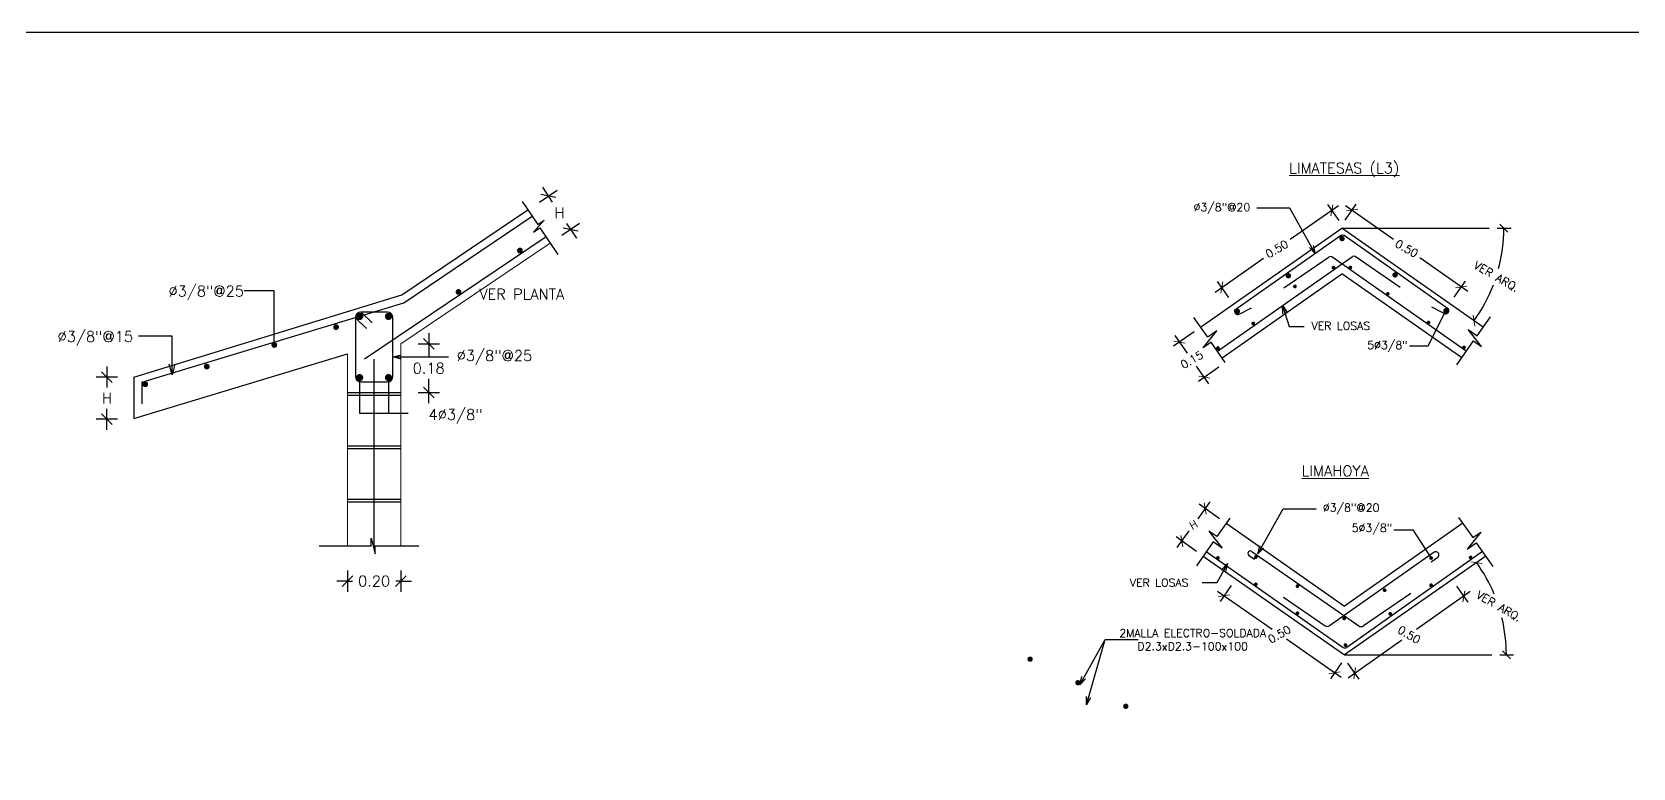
# Model space of a CAD drawing. Header units: metres. Extents: x -44 to 358, y -286 to 66.
# Drawn here: x 22.7 to 28.7, y -5.02 to -2.26 of the extents above; entities that cross this region are included whole.
import ezdxf

# ---------------------------------------------------------------- set-up
doc = ezdxf.new("R2010")
doc.units = ezdxf.units.M
doc.header["$LTSCALE"] = 0.3
doc.header["$PDMODE"] = 3
for name, pattern in [('CONTINU', [0]), ('CONTINUA', [0]), ('HIDDEN', [9.525, 6.35, -3.175])]:
    doc.linetypes.add(name, pattern=pattern)
for name, color, linetype in [('ACERO', 5, 'Continuous'), ('BP', 3, 'Continuous'), ('DIMTEXTO', 4, 'Continuous'), ('HATCH', 8, 'Continuous'), ('MALLA', 2, 'Continuous'), ('SECCION', 1, 'Continuous'), ('VIGA-LOSA', 1, 'Continuous')]:
    doc.layers.add(name, color=color, linetype=linetype)
doc.layers.add('DETALLES', color=7, linetype='Continuous', lineweight=20)
doc.layers.add('VIGAS', color=1, linetype='HIDDEN', lineweight=15)
doc.styles.add('SMPLEX', font='simplex.shx')
doc.dimstyles.new('D-15', dxfattribs={"dimscale": 0.15, "dimtxt": 0.2, "dimasz": 0.2, "dimexe": 0.18, "dimexo": 0.2, "dimgap": 0.1, "dimtad": 0, "dimtih": 1, "dimtoh": 1, "dimzin": 0, "dimdsep": 46, "dimtxsty": 'SMPLEX', "dimblk": 'OBLIQUE', "dimcen": 0.09, "dimdle": 0.2, "dimclrd": 4, "dimclre": 4, "dimclrt": 4, "dimadec": 0, "dimazin": 0, "dimtfac": 1, "dimtofl": 0, "dimtmove": 0, "dimatfit": 3, "dimldrblk": 'OPEN30', "dimfxl": 1, "dimtolj": 1, "dimtzin": 0, "dimarcsym": 0})
doc.dimstyles.new('DIM-20', dxfattribs={"dimscale": 0.2, "dimtxt": 0.2, "dimasz": 0.2, "dimexe": 0.2, "dimexo": 0.2, "dimgap": 0.1, "dimtad": 0, "dimtih": 1, "dimtoh": 1, "dimzin": 0, "dimdsep": 46, "dimtxsty": 'SMPLEX', "dimblk1": 'OBLIQUE', "dimblk2": 'OBLIQUE', "dimsah": 1, "dimcen": 0.2, "dimdle": 0.2, "dimclrd": 4, "dimclre": 4, "dimclrt": 4, "dimadec": 0, "dimazin": 0, "dimtfac": 1, "dimtmove": 1, "dimatfit": 3, "dimldrblk": 'OPEN30', "dimfxl": 0.2, "dimfxlon": 1, "dimtolj": 1, "dimtzin": 0, "dimarcsym": 0})

# ---------------------------------------------------------------- blocks, each defined once
blk = doc.blocks.new('_OBLIQUE')
at = {"color": 0, "linetype": 'ByBlock'}
blk.add_line((-0.5, -0.5), (0.5, 0.5), dxfattribs=at)
blk = doc.blocks.new('*D411')
at = {"layer": 'DEFPOINTS', "color": 0, "transparency": 16777216}
for p in [(23.8855, -4.1883), (24.0855, -4.1883), (24.0855, -4.32)]:
    blk.add_point(p, dxfattribs=at)
at = {"layer": 'DIMTEXTO', "color": 4, "lineweight": -2, "transparency": 16777216}
for p, q in [((23.8855, -4.32), (23.8455, -4.32)), ((23.8855, -4.28), (23.8855, -4.36)), ((23.8855, -4.32), (23.9045, -4.32)), ((24.0855, -4.32), (24.0664, -4.32)), ((24.0855, -4.28), (24.0855, -4.36)), ((24.0855, -4.32), (24.1255, -4.32))]:
    blk.add_line(p, q, dxfattribs=at)
at = {"layer": 'DIMTEXTO', "color": 4, "lineweight": -2, "transparency": 16777216, "xscale": 0.04000000000000001, "yscale": 0.04000000000000001, "zscale": 0.04000000000000001}
blk.add_blockref('_OBLIQUE', (23.8855, -4.32), dxfattribs=at)
at = {"layer": 'DIMTEXTO', "color": 4, "lineweight": -2, "transparency": 16777216, "xscale": 0.04000000000000001, "yscale": 0.04000000000000001, "zscale": 0.04000000000000001, "rotation": 180}
blk.add_blockref('_OBLIQUE', (24.0855, -4.32), dxfattribs=at)
at = {"layer": 'DIMTEXTO', "color": 4, "transparency": 16777216, "insert": (23.9855, -4.32), "char_height": 0.04, "attachment_point": 5, "style": 'SMPLEX'}
blk.add_mtext('\\A1;0.20', dxfattribs=at)
blk = doc.blocks.new('_Open30')
at = {"color": 0, "lineweight": -2}
for p, q in [((-1, 0.27), (0, 0)), ((0, 0), (-1, -0.27)), ((0, 0), (-1, 0))]:
    blk.add_line(p, q, dxfattribs=at)
blk = doc.blocks.new('*D412')
at = {"layer": 'DEFPOINTS', "color": 0, "transparency": 16777216}
for p in [(24.0855, -3.4305), (24.1901, -3.4305), (23.9855, -3.6132)]:
    blk.add_point(p, dxfattribs=at)
at = {"layer": 'DIMTEXTO', "color": 4, "lineweight": -2, "transparency": 16777216}
for p, q in [((24.1901, -3.3905), (24.1901, -3.4819)), ((24.1501, -3.4305), (24.2301, -3.4305)), ((24.1901, -3.6532), (24.1901, -3.5619)), ((24.1501, -3.6132), (24.2301, -3.6132))]:
    blk.add_line(p, q, dxfattribs=at)
at = {"layer": 'DIMTEXTO', "color": 4, "lineweight": -2, "transparency": 16777216, "xscale": 0.04000000000000001, "yscale": 0.04000000000000001, "zscale": 0.04000000000000001}
for p, rotation in [((24.1901, -3.4305), 90), ((24.1901, -3.6132), 270)]:
    blk.add_blockref('_OBLIQUE', p, dxfattribs=dict(at, rotation=rotation))
at = {"layer": 'DIMTEXTO', "color": 4, "transparency": 16777216, "insert": (24.1901, -3.5219), "char_height": 0.04, "attachment_point": 5, "style": 'SMPLEX'}
blk.add_mtext('\\A1;0.18', dxfattribs=at)
blk = doc.blocks.new('*D555')
at = {"layer": 'DEFPOINTS', "color": 0, "transparency": 16777216}
for p in [(24.5106, -2.9628), (24.7226, -3.0008), (24.5945, -3.0872)]:
    blk.add_point(p, dxfattribs=at)
at = {"layer": 'DIMTEXTO', "color": 4, "lineweight": -2, "transparency": 16777216}
for p, q in [((24.6055, -2.8988), (24.6718, -2.8541)), ((24.6163, -2.8433), (24.6536, -2.8986)), ((24.6894, -3.0231), (24.7557, -2.9784)), ((24.7449, -3.0339), (24.7076, -2.9786))]:
    blk.add_line(p, q, dxfattribs=at)
at = {"layer": 'DIMTEXTO', "color": 4, "lineweight": -2, "transparency": 16777216, "xscale": 0.04000000000000001, "yscale": 0.04000000000000001, "zscale": 0.04000000000000001}
for p, rotation in [((24.6387, -2.8764), 123.9999999999959), ((24.7226, -3.0008), 303.9999999999959)]:
    blk.add_blockref('_OBLIQUE', p, dxfattribs=dict(at, rotation=rotation))
at = {"layer": 'DIMTEXTO', "color": 4, "transparency": 16777216, "insert": (24.6806, -2.9386), "char_height": 0.04, "attachment_point": 5, "style": 'SMPLEX'}
blk.add_mtext('\\A1;H', dxfattribs=at)
blk = doc.blocks.new('*D413')
at = {"layer": 'DEFPOINTS', "color": 0, "transparency": 16777216}
for p in [(27.6078, -2.9909), (28.0608, -3.2172), (28.0168, -3.2795)]:
    blk.add_point(p, dxfattribs=at)
at = {"layer": 'DETALLES', "color": 4, "lineweight": -2, "transparency": 16777216}
for p, q in [((27.6251, -2.9664), (27.6674, -2.9065)), ((27.6273, -2.9113), (27.8065, -3.0378)), ((28.0853, -3.2345), (27.9061, -3.1081)), ((28.0341, -3.255), (28.0763, -3.1952))]:
    blk.add_line(p, q, dxfattribs=at)
at = {"layer": 'DETALLES', "color": 4, "lineweight": -2, "transparency": 16777216, "xscale": 0.03, "yscale": 0.03, "zscale": 0.03}
for p, rotation in [((27.6518, -2.9286), 144.7880948149392), ((28.0608, -3.2172), 324.7880948149392)]:
    blk.add_blockref('_OBLIQUE', p, dxfattribs=dict(at, rotation=rotation))
at = {"layer": 'DETALLES', "color": 4, "transparency": 16777216, "insert": (27.8563, -3.0729), "char_height": 0.03, "attachment_point": 5, "rotation": 330, "style": 'SMPLEX'}
blk.add_mtext('\\A1;0.50', dxfattribs=at)
blk = doc.blocks.new('*D414')
at = {"layer": 'DEFPOINTS', "color": 0, "transparency": 16777216}
for p in [(27.0838, -3.3678), (27.0044, -3.424), (27.1764, -3.5001)]:
    blk.add_point(p, dxfattribs=at)
at = {"layer": 'DETALLES', "color": 4, "lineweight": -2, "transparency": 16777216}
for p, q in [((27.0593, -3.3852), (26.9823, -3.4396)), ((26.987, -3.3996), (27.0336, -3.4653)), ((27.115, -3.5803), (27.0684, -3.5145)), ((27.1519, -3.5174), (27.0756, -3.5714))]:
    blk.add_line(p, q, dxfattribs=at)
at = {"layer": 'DETALLES', "color": 4, "lineweight": -2, "transparency": 16777216, "xscale": 0.03, "yscale": 0.03, "zscale": 0.03}
for p, rotation in [((27.0044, -3.424), 125.291111689066), ((27.0976, -3.5558), 305.291111689066)]:
    blk.add_blockref('_OBLIQUE', p, dxfattribs=dict(at, rotation=rotation))
at = {"layer": 'DETALLES', "color": 4, "transparency": 16777216, "insert": (27.051, -3.4899), "char_height": 0.03, "attachment_point": 5, "rotation": 29.83125, "style": 'SMPLEX'}
blk.add_mtext('\\A1;0.15', dxfattribs=at)
blk = doc.blocks.new('*D415')
at = {"layer": 'DEFPOINTS', "color": 0, "transparency": 16777216}
for p in [(27.62, -2.9924), (27.1629, -3.2194), (27.2066, -3.2818)]:
    blk.add_point(p, dxfattribs=at)
at = {"layer": 'DETALLES', "color": 4, "lineweight": -2, "transparency": 16777216}
for p, q in [((27.6008, -2.9127), (27.4195, -3.0397)), ((27.6028, -2.9678), (27.5607, -2.9078)), ((27.1383, -3.2366), (27.3196, -3.1096)), ((27.1894, -3.2573), (27.1474, -3.1973))]:
    blk.add_line(p, q, dxfattribs=at)
at = {"layer": 'DETALLES', "color": 4, "lineweight": -2, "transparency": 16777216, "xscale": 0.03, "yscale": 0.03, "zscale": 0.03}
for p, rotation in [((27.5762, -2.93), 35.00000000010139), ((27.1629, -3.2194), 215.0000000001014)]:
    blk.add_blockref('_OBLIQUE', p, dxfattribs=dict(at, rotation=rotation))
at = {"layer": 'DETALLES', "color": 4, "transparency": 16777216, "insert": (27.3696, -3.0747), "char_height": 0.03, "attachment_point": 5, "rotation": 30, "style": 'SMPLEX'}
blk.add_mtext('\\A1;0.50', dxfattribs=at)
blk = doc.blocks.new('*D556')
at = {"layer": 'DEFPOINTS', "color": 0, "transparency": 16777216}
for p in [(27.6134, -2.9865), (27.6134, -2.997), (28.1661, -2.997), (28.1699, -3.2366), (28.13, -3.3588)]:
    blk.add_point(p, dxfattribs=at)
at = {"layer": 'DETALLES', "color": 4, "lineweight": -2, "transparency": 16777216}
blk.add_line((28.1961, -2.997), (28.2475, -2.997), dxfattribs=at)
for start, end in [(345.24145, 0), (324.22694, 339.02176)]:
    blk.add_arc((27.6279, -2.997), 0.5926, start, end, dxfattribs=at)
at = {"layer": 'DETALLES', "color": 4, "lineweight": -2, "transparency": 16777216, "xscale": 0.03, "yscale": 0.03, "zscale": 0.03}
for p, rotation in [((28.2205, -2.997), 90.0000000000295), ((28.1087, -3.3434), 234.2269373068732)]:
    blk.add_blockref('_OBLIQUE', p, dxfattribs=dict(at, rotation=rotation))
at = {"layer": 'DETALLES', "color": 4, "transparency": 16777216, "insert": (28.1918, -3.179), "char_height": 0.03, "attachment_point": 5, "rotation": 330, "style": 'SMPLEX'}
blk.add_mtext('\\A1;VER ARQ.', dxfattribs=at)
blk = doc.blocks.new('*D407')
at = {"layer": 'DEFPOINTS', "color": 0, "transparency": 16777216}
for p in [(28.0263, -4.3148), (28.0702, -4.3771), (27.6173, -4.6035)]:
    blk.add_point(p, dxfattribs=at)
at = {"layer": 'DETALLES', "color": 4, "lineweight": -2, "transparency": 16777216}
for p, q in [((28.0947, -4.3598), (27.8927, -4.5024)), ((28.0436, -4.3393), (28.0858, -4.3992)), ((27.6367, -4.683), (27.8387, -4.5405)), ((27.6346, -4.628), (27.6768, -4.6878))]:
    blk.add_line(p, q, dxfattribs=at)
at = {"layer": 'DETALLES', "color": 4, "lineweight": -2, "transparency": 16777216, "xscale": 0.03, "yscale": 0.03, "zscale": 0.03}
for p, rotation in [((28.0702, -4.3771), 35.21190518506079), ((27.6612, -4.6657), 215.2119051850608)]:
    blk.add_blockref('_OBLIQUE', p, dxfattribs=dict(at, rotation=rotation))
at = {"layer": 'DETALLES', "color": 4, "transparency": 16777216, "insert": (27.8657, -4.5214), "char_height": 0.03, "attachment_point": 5, "rotation": 330, "style": 'SMPLEX'}
blk.add_mtext('\\A1;0.50', dxfattribs=at)
blk = doc.blocks.new('*D408')
at = {"layer": 'DEFPOINTS', "color": 0, "transparency": 16777216}
for p in [(27.1793, -4.1036), (27.0138, -4.1703), (27.0932, -4.2265)]:
    blk.add_point(p, dxfattribs=at)
at = {"layer": 'DETALLES', "color": 4, "lineweight": -2, "transparency": 16777216}
for p, q in [((27.1178, -4.0234), (27.0731, -4.0866)), ((27.1548, -4.0863), (27.0784, -4.0323)), ((26.9965, -4.1948), (27.0412, -4.1316)), ((27.0687, -4.2092), (26.9918, -4.1547))]:
    blk.add_line(p, q, dxfattribs=at)
at = {"layer": 'DETALLES', "color": 4, "lineweight": -2, "transparency": 16777216, "xscale": 0.03, "yscale": 0.03, "zscale": 0.03}
for p, rotation in [((27.1005, -4.0479), 54.70888831093413), ((27.0138, -4.1703), 234.7088883109341)]:
    blk.add_blockref('_OBLIQUE', p, dxfattribs=dict(at, rotation=rotation))
at = {"layer": 'DETALLES', "color": 4, "transparency": 16777216, "insert": (27.0571, -4.1091), "char_height": 0.03, "attachment_point": 5, "rotation": 29.83125, "style": 'SMPLEX'}
blk.add_mtext('\\A1;H', dxfattribs=at)
blk = doc.blocks.new('*D409')
at = {"layer": 'DEFPOINTS', "color": 0, "transparency": 16777216}
for p in [(27.216, -4.3125), (27.1723, -4.3749), (27.6294, -4.6019)]:
    blk.add_point(p, dxfattribs=at)
at = {"layer": 'DETALLES', "color": 4, "lineweight": -2, "transparency": 16777216}
for p, q in [((27.1477, -4.3577), (27.3519, -4.5007)), ((27.1988, -4.3371), (27.1568, -4.3971)), ((27.6103, -4.6816), (27.4061, -4.5386)), ((27.6122, -4.6265), (27.5702, -4.6865))]:
    blk.add_line(p, q, dxfattribs=at)
at = {"layer": 'DETALLES', "color": 4, "lineweight": -2, "transparency": 16777216, "xscale": 0.03, "yscale": 0.03, "zscale": 0.03}
for p, rotation in [((27.1723, -4.3749), 144.9999999998986), ((27.5857, -4.6644), 324.9999999998986)]:
    blk.add_blockref('_OBLIQUE', p, dxfattribs=dict(at, rotation=rotation))
at = {"layer": 'DETALLES', "color": 4, "transparency": 16777216, "insert": (27.379, -4.5197), "char_height": 0.03, "attachment_point": 5, "rotation": 30, "style": 'SMPLEX'}
blk.add_mtext('\\A1;0.50', dxfattribs=at)
blk = doc.blocks.new('*D554')
at = {"layer": 'DEFPOINTS', "color": 0, "transparency": 16777216}
for p in [(28.1395, -4.2356), (28.2171, -4.4749), (27.6228, -4.5973), (27.6228, -4.6078), (28.1755, -4.5973)]:
    blk.add_point(p, dxfattribs=at)
at = {"layer": 'DETALLES', "color": 4, "lineweight": -2, "transparency": 16777216}
blk.add_line((28.2055, -4.5973), (28.2569, -4.5973), dxfattribs=at)
for start, end in [(22.64176, 35.77306), (360, 13.53356)]:
    blk.add_arc((27.6374, -4.5973), 0.5926, start, end, dxfattribs=at)
at = {"layer": 'DETALLES', "color": 4, "lineweight": -2, "transparency": 16777216, "xscale": 0.03, "yscale": 0.03, "zscale": 0.03}
for p, rotation in [((28.1181, -4.2509), 125.7730626931268), ((28.2299, -4.5973), 269.9999999999705)]:
    blk.add_blockref('_OBLIQUE', p, dxfattribs=dict(at, rotation=rotation))
at = {"layer": 'DETALLES', "color": 4, "transparency": 16777216, "insert": (28.2013, -4.4153), "char_height": 0.03, "attachment_point": 5, "rotation": 330, "style": 'SMPLEX'}
blk.add_mtext('\\A1;VER ARQ.', dxfattribs=at)
blk = doc.blocks.new('*D561')
at = {"layer": 'DEFPOINTS', "color": 0, "transparency": 16777216}
for p in [(22.9841, -3.5553), (23.0854, -3.5553), (23.0854, -3.7131)]:
    blk.add_point(p, dxfattribs=at)
at = {"layer": 'DIMTEXTO', "color": 4, "lineweight": -2, "transparency": 16777216}
for p, q in [((22.9841, -3.5153), (22.9841, -3.5942)), ((23.0241, -3.5553), (22.9441, -3.5553)), ((23.0241, -3.7131), (22.9441, -3.7131)), ((22.9841, -3.7531), (22.9841, -3.6742))]:
    blk.add_line(p, q, dxfattribs=at)
at = {"layer": 'DIMTEXTO', "color": 4, "lineweight": -2, "transparency": 16777216, "xscale": 0.04000000000000001, "yscale": 0.04000000000000001, "zscale": 0.04000000000000001}
for p, rotation in [((22.9841, -3.5553), 90), ((22.9841, -3.7131), 270)]:
    blk.add_blockref('_OBLIQUE', p, dxfattribs=dict(at, rotation=rotation))
at = {"layer": 'DIMTEXTO', "color": 4, "transparency": 16777216, "insert": (22.9841, -3.6342), "char_height": 0.04, "attachment_point": 5, "style": 'SMPLEX'}
blk.add_mtext('\\A1;H', dxfattribs=at)

msp = doc.modelspace()

# ---------------------------------------------------------------- linework, layer by layer
at = {"layer": 'ACERO'}
for p, q in [((24.0964252, -3.2764562), (24.577884, -2.9517081)), ((27.2120988, -3.3027633), (27.6087998, -3.0246262)), ((28.0125012, -3.3009007), (27.6225615, -3.0246393)), ((27.1468679, -3.4579441), (27.6532807, -3.10335)), ((27.3959347, -3.2206655), (27.5651404, -3.1044913)), ((28.0798722, -3.4579441), (27.5750893, -3.1044913)), ((27.8324523, -3.2195239), (27.6633435, -3.1034163)), ((23.1154484, -3.5747888), (24.0964252, -3.2764562)), ((27.2279617, -3.3189086), (27.2745569, -3.2949043)), ((27.996659, -3.3170564), (27.9500638, -3.2930521)), ((23.9192628, -3.3364015, 0.4671289), (23.9572397, -3.3725924, 0.4671289)), ((23.9379683, -3.3131615, 0.4671289), (23.9781364, -3.3514404, 0.4671289)), ((23.985451, -4.2009222), (23.985451, -3.4876456)), ((23.1154484, -3.5747888), (23.1154485, -3.6550038)), ((27.1049183, -4.2098043), (27.6182507, -4.5697146)), ((27.2651844, -4.2239133), (27.2863052, -4.2386216)), ((27.2756921, -4.2088245), (27.6771165, -4.4883733)), ((27.9598227, -4.2123466), (27.5673572, -4.4878158)), ((28.1404847, -4.2094631), (27.6320124, -4.5697015)), ((27.9486539, -4.2474686), (27.9726519, -4.2306245)), ((27.3941017, -4.3806955), (27.5502494, -4.4879042)), ((27.8721086, -4.3662659), (27.6941788, -4.4884298))]:
    msp.add_line(p, q, dxfattribs=at)
msp.add_lwpolyline([(24.629976, -3.0289377), (23.9495971, -3.487859)], dxfattribs=at)
for points, const_width in [([(27.6089995, -3.0357971, 1), (27.6189995, -3.0357971, 1)], 0.01), ([(24.5268033, -3.0806426, -1), (24.5376033, -3.0806426, -1)], 0.0108), ([(27.4177232, -3.1744656, -1), (27.4078464, -3.1760299, -1)], 0.01), ([(27.5853409, -3.1441792, -1), (27.578427, -3.1452742, -1)], 0.007), ([(27.641573, -3.1438261, 1), (27.6484869, -3.1449212, 1)], 0.007), ([(27.8077497, -3.1711879, 1), (27.8176266, -3.1727523, 1)], 0.01), ([(24.2966338, -3.2358938, -1), (24.3074338, -3.2358938, -1)], 0.0108), ([(27.4407092, -3.2145808, -1), (27.4337954, -3.2156759, -1)], 0.007), ([(27.7817217, -3.242767, 1), (27.7886355, -3.243862, 1)], 0.007), ([(27.2265397, -3.3079749, -1), (27.2166628, -3.3095392, -1)], 0.01), ([(27.9982188, -3.3057122, 1), (28.0080957, -3.3072765, 1)], 0.01), ([(23.8376137, -3.3678341, -1), (23.8484137, -3.3678341, -1)], 0.0108), ([(23.9246404, -3.3278355, 1), (23.9381404, -3.3278355, 1)], 0.0135), ([(24.0462616, -3.3278355, -1), (24.0327616, -3.3278355, -1)], 0.0135), ([(27.2845486, -3.3533073, -1), (27.2776348, -3.3544023, -1)], 0.007), ([(27.9347064, -3.3499059, 1), (27.9416202, -3.351001, 1)], 0.007), ([(23.6060371, -3.434768, -1), (23.6168371, -3.434768, -1)], 0.0108), ([(27.1523971, -3.4456184, -1), (27.1454833, -3.4467135, -1)], 0.007), ([(28.0676369, -3.4434424, 1), (28.0745507, -3.4445375, 1)], 0.007), ([(23.3529554, -3.5155761, -1), (23.3637554, -3.5155761, -1)], 0.0108), ([(23.1222256, -3.5820884, -1), (23.1330256, -3.5820884, -1)], 0.0108), ([(23.9246404, -3.557121, -1), (23.9381404, -3.557121, -1)], 0.0135), ([(24.0462616, -3.557121, 1), (24.0327616, -3.557121, 1)], 0.0135), ([(27.1522345, -4.2339102, 1), (27.1453207, -4.2328152, 1)], 0.007), ([(27.2939995, -4.2310818, 1), (27.2870857, -4.2299867, 1)], 0.007), ([(27.9441572, -4.2342689, -1), (27.9510711, -4.2331739, -1)], 0.007), ([(28.0924238, -4.2320167, -1), (28.0993376, -4.2309217, -1)], 0.007), ([(27.2939995, -4.3329161, 1), (27.2870857, -4.3318211, 1)], 0.007), ([(27.4501601, -4.3398082, 1), (27.4432463, -4.3387132, 1)], 0.007), ([(27.770302, -4.3550283, -1), (27.7772158, -4.3539332, -1)], 0.007), ([(27.9441572, -4.3363175, -1), (27.9510711, -4.3352225, -1)], 0.007), ([(27.4501601, -4.4416426, 1), (27.4432463, -4.4405476, 1)], 0.007), ([(27.7911726, -4.4434565, -1), (27.7980864, -4.4423614, -1)], 0.007), ([(27.6254141, -4.4605305, 1), (27.6185003, -4.4594355, 1)], 0.007), ([(27.6234404, -4.5607715, -1), (27.6303542, -4.5596765, -1)], 0.007), ([(26.4495315, -4.6122588, -1), (26.4396546, -4.6138232, -1)], 0.01), ([(26.6289507, -4.7005672, -1), (26.6190738, -4.7021316, -1)], 0.01), ([(26.8084093, -4.7888544, -1), (26.7985324, -4.7904188, -1)], 0.01)]:
    msp.add_lwpolyline(points, format="xyb", close=True, dxfattribs=dict(at, const_width=const_width))
msp.add_lwpolyline([(23.935451, -3.5732426), (24.035451, -3.5732426, 0.414213562), (24.055451, -3.5532426), (24.055451, -3.3317139, 0.414213562), (24.035451, -3.3117139), (23.935451, -3.3117139, 0.414213562), (23.915451, -3.3317139), (23.915451, -3.5532426, 0.414213562)], format="xyb", close=True, dxfattribs=at)
for centre, radius, start, end in [((27.6156656, -3.0404017), 0.0172048, 66.37108287, 113.51979163), ((27.5701149, -3.1131663), 0.01, 60.16874777, 119.83125225), ((27.6582552, -3.112025), 0.01, 60.16874775, 119.83125224), ((27.222615, -3.3082964), 0.011883, 152.24936235, 296.73982362), ((28.001985, -3.3064337), 0.011883, 243.26017638, 27.75063765), ((27.2704382, -4.2163689), 0.0091935, 55.14695639, 235.14695639), ((27.9662373, -4.2214856), 0.0111655, 305.06478575, 125.06478575), ((27.5587396, -4.4755383), 0.015, 235.527078, 305.06478575), ((27.6856886, -4.4760639), 0.015, 235.14695639, 304.472922), ((27.6251165, -4.5539391), 0.0172048, 246.48020837, 293.62891713)]:
    msp.add_arc(centre, radius, start, end, dxfattribs=at)
at = {"layer": 'BP'}
for points in [[(24.5403565, -2.8960713), (24.5988344, -2.9827683), (24.6233799, -2.9662122), (24.5827006, -3.0121612), (24.6074157, -2.9954907), (24.6745571, -3.0950319)], [(27.1763896, -3.5001054), (27.123673, -3.4248183), (27.0936768, -3.4458218), (27.1441129, -3.3821595), (27.1103545, -3.4057974), (27.0585486, -3.331811)], [(28.0443415, -3.5086872), (28.1071907, -3.4189292), (28.1371869, -3.4399328), (28.0867509, -3.3762705), (28.1205093, -3.3999083), (28.1699347, -3.3293215)], [(27.1930639, -4.0839193), (27.14433, -4.1535185), (27.1143338, -4.1325149), (27.1647699, -4.1961772), (27.1310115, -4.1725394), (27.0679995, -4.2625298)], [(28.0507512, -4.0813103), (28.1039732, -4.1573194), (28.1339695, -4.1363158), (28.0835334, -4.1999781), (28.1172918, -4.1763402), (28.1793856, -4.2650193)], [(23.7792016, -4.1883024), (23.9745451, -4.1883024), (23.9745451, -4.1586952), (23.9898911, -4.2181142), (23.9898911, -4.1883024), (24.1532665, -4.1883024)]]:
    msp.add_lwpolyline(points, dxfattribs=at)
at = {"layer": 'DIMTEXTO', "linetype": 'Continuous'}
for p, q in [((27.4185596, -2.9221479), (27.2944222, -2.9221479)), ((27.3928886, -4.0490316), (27.517026, -4.0490316)), ((26.7257389, -4.5392785), (26.8498763, -4.5392785))]:
    msp.add_line(p, q, dxfattribs=at)
at = {"layer": 'DIMTEXTO', "ltscale": 0.0025}
msp.add_line((24.0395116, -3.557121), (24.0395116, -3.6904562), dxfattribs=at)
at = {"layer": 'DIMTEXTO', "color": 4}
msp.add_lwpolyline([(23.6114371, -3.434768), (23.6114371, -3.2319137), (23.4983119, -3.2319137)], dxfattribs=at)
at = {"layer": 'DIMTEXTO'}
for points in [[(27.8664985, -3.438317), (27.9374038, -3.438317), (28.0054313, -3.3020414)], [(23.9313904, -3.557121), (23.9313904, -3.6904562), (24.1133076, -3.6904562)], [(27.8086813, -4.1274607), (27.8795866, -4.1274607), (27.9476142, -4.2337214)]]:
    msp.add_lwpolyline(points, dxfattribs=at)
at = {"layer": 'HATCH'}
for p, q in [((23.885451, -3.6132426), (24.085451, -3.6132426)), ((23.885451, -3.6232426), (24.085451, -3.6232426)), ((23.885451, -3.8132426), (24.085451, -3.8132426)), ((23.885451, -3.8232426), (24.085451, -3.8232426)), ((23.885451, -4.0132426), (24.085451, -4.0132426)), ((23.885451, -4.0232426), (24.085451, -4.0232426))]:
    msp.add_line(p, q, dxfattribs=at)
at = {"layer": 'MALLA'}
msp.add_lwpolyline([(29.2905005, -6.4648567), (21.515327, -6.4648567), (21.515327, -2.2610105), (29.2905005, -2.2610105)], close=True, dxfattribs=at)
at = {"layer": 'SECCION', "linetype": 'CONTINU'}
for p, q in [((24.0889024, -3.247247), (24.5619905, -2.928145)), ((23.0854484, -3.5553066), (24.0889024, -3.247247)), ((23.0854485, -3.7108947), (23.885451, -3.467575)), ((23.0854484, -3.5553066), (23.0854485, -3.7108947))]:
    msp.add_line(p, q, dxfattribs=at)
at = {"layer": 'SECCION', "color": 8, "linetype": 'CONTINU', "ltscale": 0.001}
for p, q in [((27.6133701, -2.9970106), (28.1660796, -2.9970106)), ((27.6228209, -4.5973302), (28.1755304, -4.5973302))]:
    msp.add_line(p, q, dxfattribs=at)
at = {"layer": 'VIGA-LOSA', "color": 1}
for p, q in [((27.0837745, -3.3678374), (27.6133701, -2.9970106)), ((28.1429656, -3.3678374), (27.6133701, -2.9970106)), ((27.1640752, -3.4825187), (27.6133701, -3.167919)), ((28.0626649, -3.4825187), (27.6133701, -3.167919)), ((27.1792619, -4.1036306), (27.6228209, -4.414214)), ((28.06638, -4.1036306), (27.6228209, -4.414214)), ((27.0932254, -4.2265034), (27.6228209, -4.5973302)), ((28.1524165, -4.2265034), (27.6228209, -4.5973302))]:
    msp.add_line(p, q, dxfattribs=at)
at = {"layer": 'VIGAS', "linetype": 'CONTINUA'}
for points in [[(24.6458695, -3.0525007), (24.085451, -3.4305077), (24.085451, -4.1883024)], [(23.885451, -3.467575), (23.885451, -4.1883024)]]:
    msp.add_lwpolyline(points, dxfattribs=at)

# ---------------------------------------------------------------- texts
at = {"layer": 'DETALLES', "color": 4, "attachment_point": 5, "style": 'SMPLEX'}
for s, insert, char_height in [('\\A1;{\\LLIMATESAS (L3)}', (27.6221825, -2.7778052), 0.04), ('\\A1;VER LOSAS', (27.6094611, -3.3629843), 0.03), ('\\A1;{\\LLIMAHOYA}', (27.5886751, -3.9070244), 0.04), ('\\A1;VER LOSAS', (26.9284504, -4.3261497), 0.03)]:
    msp.add_mtext(s, dxfattribs=dict(at, insert=insert, char_height=char_height))
at = {"layer": 'DIMTEXTO', "color": 4, "attachment_point": 5, "style": 'SMPLEX'}
for s, insert, char_height in [('%%C3/8"@20', (27.1634943, -2.9229145, -0.5410026), 0.03), ('\\A1;{\\Fromans|c0;%%C3/8"@25}', (23.3561907, -3.2392724, 0.211124), 0.04), ('{\\Fromans|c0;VER PLANTA}', (24.5392257, -3.2444999), 0.04), ('\\A1;{\\Fromans|c0;%%C3/8"@15}', (22.9406016, -3.4096886, 0.211124), 0.04), ('5%%C3/8"', (27.7841362, -3.4399371), 0.03), ('\\A1;{\\Fromans|c0;%%C3/8"@25}', (24.4366739, -3.4814375, 0.211124), 0.04), ('\\A1;{\\Fromans|c0;4%%C3/8"}', (24.2908942, -3.7024511, 0.211124), 0.04), ('%%C3/8"@20', (27.6479539, -4.0497983, -0.5410026), 0.03), ('5%%C3/8"', (27.726319, -4.1258406), 0.03), ('{\\fSimplex|b0|i0|c0|p2;2MALLA ELECTRO-SOLDADA\\PD2.3xD2.3-100x100}', (27.0541505, -4.5400451, -0.5410026), 0.03)]:
    msp.add_mtext(s, dxfattribs=dict(at, insert=insert, char_height=char_height))

# ---------------------------------------------------------------- dimensions: what is measured, and where the dimension line sits
at = {"layer": 'DETALLES'}
for p1, p2, distance, picture, middle, turn in [((27.6199584, -2.9923974), (27.20659, -3.2818411), -0.0762278, '*D415', (27.3695518, -3.0746771), 30), ((27.6078464, -2.9908829), (28.0168108, -3.2795028), 0.0762205, '*D413', (27.8562775, -3.0729188), 330), ((27.6294093, -4.6019434), (27.2160409, -4.3124998), 0.0762278, '*D409', (27.3790026, -4.5196637), 30), ((27.6172972, -4.6034579), (28.0262616, -4.314838), -0.0762205, '*D407', (27.8657283, -4.521422), 330)]:
    dim = msp.add_aligned_dim(p1=p1, p2=p2, distance=distance, dimstyle='D-15', dxfattribs=at)
    dim.commit()
    dim.dimension.update_dxf_attribs({"geometry": picture, "text_midpoint": middle, "text_rotation": turn})
for base, line1, line2, picture, middle in [((28.1698895, -3.2365952), ((28.130014, -3.3587686), (27.6133701, -2.9865223)), ((27.6133701, -2.9970106), (28.1660796, -2.9970106)), '*D556', (28.191844, -3.1790045)), ((28.2171485, -4.4748959), ((28.1394649, -4.2355722), (27.6228209, -4.6078185)), ((27.6228209, -4.5973302), (28.1755304, -4.5973302)), '*D554', (28.2012949, -4.4153363))]:
    dim = msp.add_angular_dim_2l(base=base, line1=line1, line2=line2, text='VER ARQ.', dimstyle='D-15', dxfattribs=at)
    dim.commit()
    dim.dimension.update_dxf_attribs({"geometry": picture, "text_midpoint": middle, "text_rotation": 330})
for base, p1, p2, angle, text, picture, middle in [((27.0043592, -3.4240481), (27.1763896, -3.5001054), (27.0837745, -3.3678374), 125.29111169, '0.15', '*D414', (27.0510015, -3.4899451)), ((27.01381, -4.1702927), (27.1792619, -4.1036306), (27.0932254, -4.2265034), 234.70888831, 'H', '*D408', (27.0571393, -4.1090765))]:
    dim = msp.add_linear_dim(base=base, p1=p1, p2=p2, angle=angle, text=text, dimstyle='D-15', dxfattribs=at)
    dim.commit()
    dim.dimension.update_dxf_attribs({"geometry": picture, "text_midpoint": middle, "text_rotation": 9})
at = {"layer": 'DIMTEXTO'}
dim = msp.add_aligned_dim(p1=(24.5106068, -2.9628038), p2=(24.5944858, -3.0871594), distance=0.1544784, text='H', dimstyle='DIM-20', dxfattribs=at)
dim.commit()
dim.dimension.update_dxf_attribs({"geometry": '*D555', "text_midpoint": (24.6806146, -2.9385984)})
dim = msp.add_linear_dim(base=(24.190149, -3.4305077), p1=(23.985451, -3.6132426), p2=(24.085451, -3.4305077), angle=90, dimstyle='DIM-20', dxfattribs=at)
dim.commit()
dim.dimension.update_dxf_attribs({"geometry": '*D412', "text_midpoint": (24.190149, -3.5218751)})
dim = msp.add_linear_dim(base=(22.9841286, -3.5553066), p1=(23.0854485, -3.7130677), p2=(23.0854484, -3.5553066), angle=90, text='H', dimstyle='DIM-20', dxfattribs=at)
dim.commit()
dim.dimension.update_dxf_attribs({"geometry": '*D561', "text_midpoint": (22.9841286, -3.6341872)})
dim = msp.add_linear_dim(base=(24.085451, -4.3200491), p1=(23.885451, -4.1883024), p2=(24.085451, -4.1883024), dimstyle='DIM-20', dxfattribs=at)
dim.commit()
dim.dimension.update_dxf_attribs({"geometry": '*D411', "text_midpoint": (23.985451, -4.3200491)})

# ---------------------------------------------------------------- leaders
at = {"layer": 'DIMTEXTO', "linetype": 'Continuous'}
for points in [[(27.5131768, -3.0916699), (27.4185596, -2.9221479)], [(27.2982714, -4.2185536), (27.3928886, -4.0490316)], [(26.6311217, -4.7088005), (26.7257389, -4.5392785)]]:
    msp.add_leader(points, dimstyle='D-15', override={"dimgap": 0.1, "dimtad": 0}, dxfattribs=at)
for points in [[(27.3911372, -3.2869049), (27.4158305, -3.3648536), (27.4717792, -3.3648536)], [(27.1842421, -4.2541038), (27.1450944, -4.3273074), (27.0891458, -4.3273074)], [(26.6555349, -4.7844872), (26.7257389, -4.5392785)]]:
    msp.add_leader(points, dimstyle='D-15', dxfattribs=at)
at = {"layer": 'DIMTEXTO'}
msp.add_leader([(23.228061, -3.5461863), (23.228061, -3.4019572), (23.1018191, -3.4019572)], dimstyle='DIM-20', dxfattribs=at)
at = {"layer": 'DIMTEXTO', "color": 4}
msp.add_leader([(24.0565536, -3.4797592, 0.3944684), (24.2642316, -3.4797592, 0.3944684)], dimstyle='D-15', override={"dimgap": 0.1, "dimtad": 0}, dxfattribs=at)

doc.saveas('drawing.dxf')
